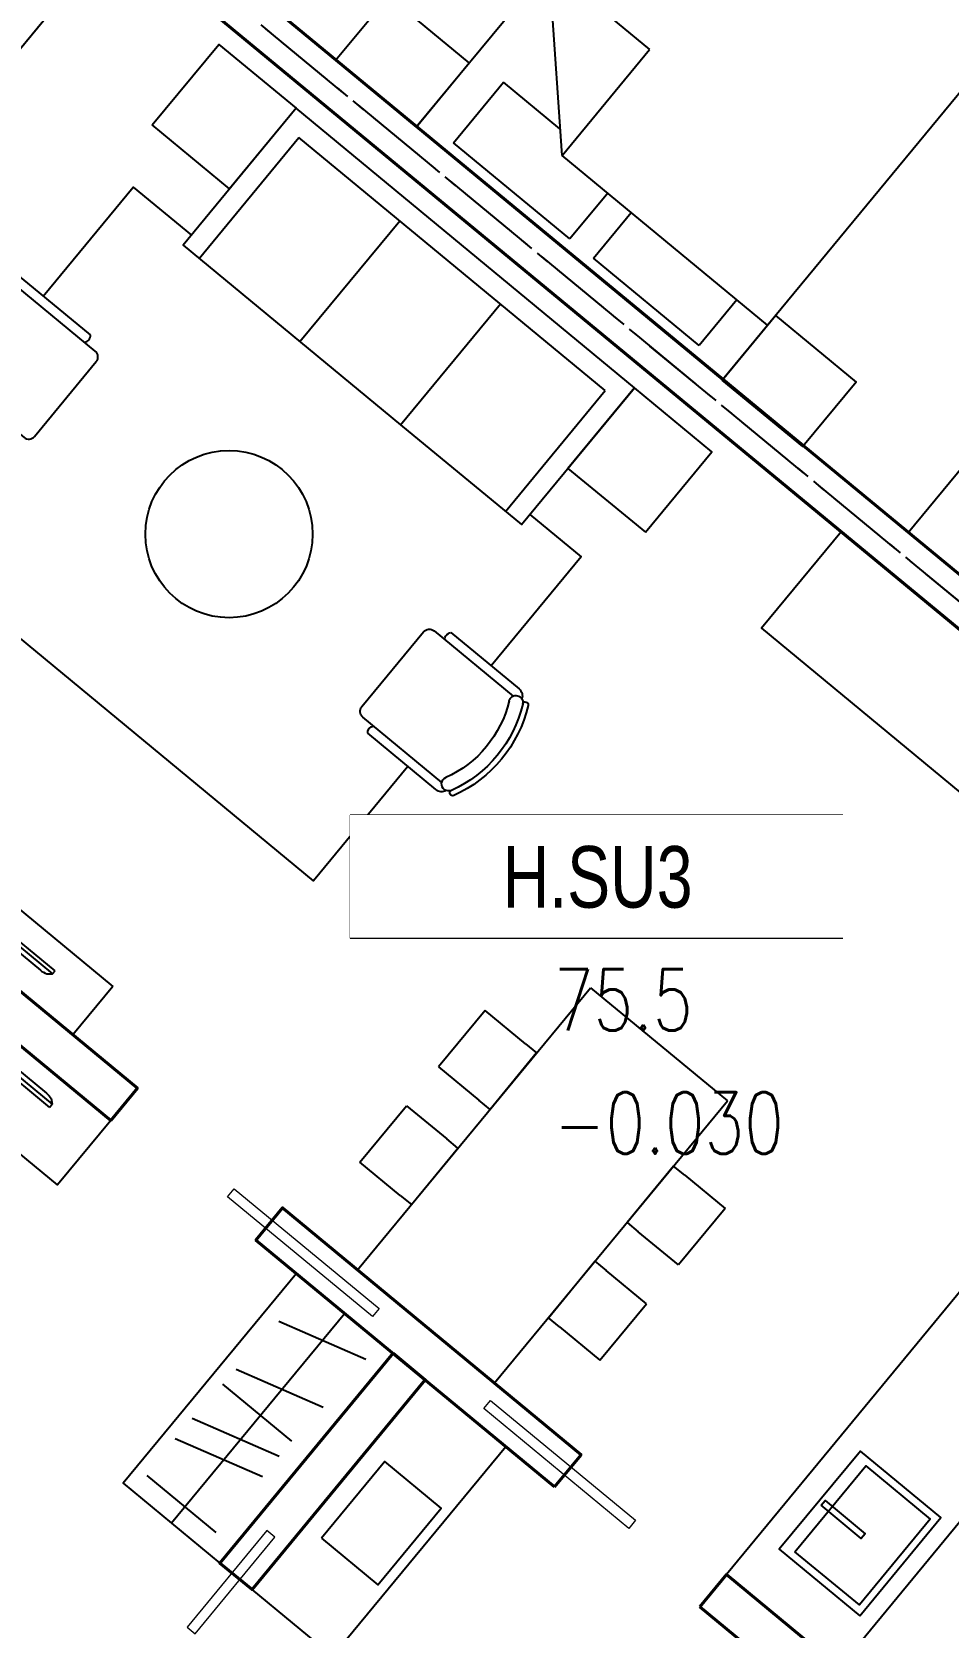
# Model space of a CAD drawing. Header units: millimetres. Extents: x -361681467 to 361175952, y -1292982 to 1550216.
# Drawn here: x -97161 to -92778, y 125757 to 133389 of the extents above; entities that cross this region are included whole.
import ezdxf
from ezdxf.enums import TextEntityAlignment as Align
from ezdxf.xclip import XClip

# ---------------------------------------------------------------- set-up
doc = ezdxf.new("R2010")
doc.units = ezdxf.units.MM
doc.header["$MEASUREMENT"] = 0
doc.header["$XCLIPFRAME"] = 0
doc.set_wipeout_variables(frame=1)
doc.linetypes.add('CENTER2', pattern=[28.575000000000003, 19.05, -3.175, 3.175, -3.175])
doc.linetypes.add('HIDDEN', pattern=[0.375, 0.25, -0.125])
for name, color, linetype, lineweight in [('A-DOOR', 1, 'Continuous', 9), ('KT-Chuviet', 255, 'Continuous', 15), ('KT-Net cat', 1, 'Continuous', 40), ('KT-Net thay', 7, 'Continuous', 15), ('KT-Net truc', 18, 'Continuous', 15)]:
    doc.layers.add(name, color=color, linetype=linetype, lineweight=lineweight)
for name, color, linetype in [('A-DRAIN', 251, 'Continuous'), ('A-FLOR-STRS', 1, 'Continuous'), ('A-FURNITURE', 251, 'Continuous'), ('A-GRID-LINE', 8, 'CENTER2'), ('KT-Net manh', 139, 'Continuous'), ('Xref_NT1+NT2_MBDV Cot vach_220729$0$ccu12-Thay', 7, 'Continuous')]:
    doc.layers.add(name, color=color, linetype=linetype)
doc.styles.add('font unicode ccu', font='arial.ttf')
doc.styles.add('ROMANS', font='ROMANS.SHX')

# ---------------------------------------------------------------- blocks, each defined once
blk = doc.blocks.new('TAG CAO DO SAN')
at = {"layer": 'KT-Net thay', "flags": 128}
blk.add_lwpolyline([(1526701.778855525, -266095.2298759429), (1526701.778855525, -266566.6584041911), (1527644.63591202, -266566.6584041911), (1527644.63591202, -266095.2298759429)], close=True, dxfattribs=at)
blk.add_wipeout([(1526701.778855525, -266095.2298759429), (1527644.6359120198, -266095.2298759429), (1527644.6359120198, -266566.65840419114), (1526701.778855525, -266566.65840419114)]).dxf.layer = 'KT-Net thay'
for points in [[(1526701.778855525, -266330.9441400666), (1527644.63591202, -266330.9441400666)], [(1526701.778855525, -266566.6584041911), (1527644.63591202, -266566.6584041911)]]:
    blk.add_lwpolyline(points, dxfattribs=at)
at = {"layer": 'KT-Chuviet', "color": 31, "style": 'ROMANS', "width": 0.75}
blk.add_text('DTTT:', height=117.8571320618522, dxfattribs=at).set_placement((1526748.92170835, -266507.8139601254))
at = {"layer": 'KT-Chuviet', "color": 31, "style": 'font unicode ccu', "width": 0.75}
blk.add_attdef('TÊNPHÒNG', text='', height=117.85713, dxfattribs=at).set_placement((1527175.308820772, -266213.4467624734), align=Align.MIDDLE_CENTER)
at = {"layer": 'KT-Chuviet', "color": 31, "ltscale": 15, "style": 'ROMANS', "width": 0.75, "flags": 8}
blk.add_attdef('CAO-DO', (1527091.943339912, -266507.7298381611), '', height=117.8571320618522, dxfattribs=at)
blk = doc.blocks.new('CH12')
for p, q in [((-312.375, -149.2411279597436), (-312.375, -572.1779138786915)), ((-267.75, -149.2411279597436), (-267.75, -639.6303226458076)), ((267.75, -639.6303226458076), (267.75, -149.2411280118249)), ((312.375, -572.1779138786915), (312.375, -149.2411246072115)), ((-232.0500000000029, -675.3303226458047), (232.0500000000029, -675.3303226458047))]:
    blk.add_line(p, q)
for centre, radius, start, end in [((-273.6712626853696, -77.20016474780641), 13.38749999999989, 116.2505862071374, 296.2505862071374), ((0, -632.1362743546706), 632.1362743546692, 63.74941379286258, 116.2505862071374), ((0, -632.1362743546706), 605.3612743546691, 63.7494137928626, 116.2505862071374), ((273.671262685355, -77.20016474780641), 13.38750000000007, 243.7494137928627, 63.74941379286245), ((-267.75, -149.2411279597436), 44.62499999999999, 111.939144832112, 180), ((-252.9468673518131, -119.2240579767858), 33.46874999998481, 116.2505888953854, 296.2505888953855), ((0, -632.1362743546706), 538.4237743546691, 63.74941109871938, 116.2505888953856), ((252.9468674045929, -119.2240580028119), 33.46875000001501, 243.7494110987195, 63.74941109871941), ((267.75, -149.2411280118286), 44.62499999999959, 0, 68.06085506708637), ((-290.0625, -549.8654138786915), 31.55464011044969, 225, 315), ((290.0625, -549.8654138786915), 31.55464011044961, 225.0000000000001, 315.0000000000002), ((-232.0500000000029, -639.6303226458076), 35.7, 180, 269.9999999999999), ((232.0500000000029, -639.6303226458076), 35.7, 270, 0)]:
    blk.add_arc(centre, radius, start, end)
blk = doc.blocks.new('weqwq333')
blk.add_wipeout([(789.9991194265974, -3.254973069968852e-07), (789.9999072943253, 22.459753119357448), (747.0709751061902, 22.459753119357444), (747.4999072943253, 24.95975311935699), (747.0709751061902, 27.459753119356876), (995.9999072943253, 27.45975311935689), (995.9999072943253, 37.459753119357), (930.999907294326, 37.459753119357), (930.999907294326, 57.459753119357), (1231.8664491169725, 57.459753118988104), (1249.7089296661925, 59.06439810742923), (1266.9787932754527, 63.82683536194902), (1278.4893502848695, 73.1432942404494), (1289.9999072942878, 82.4597531189515), (1289.9999072941914, 102.45975311891728), (-160.00009270580904, 102.45975311950394), (-160.00009270581904, 82.45975311947211), (-148.48953569637888, 73.14329424100924), (-136.9789786872534, 63.826835362552735), (-119.70911507775418, 59.06439810790778), (-101.86663452839275, 57.4597531194338), (198.99990729432534, 57.45975311935696), (198.99990729432534, 37.45975311935696), (133.99990729432488, 37.459753119356954), (133.99990729432488, 27.459753119356844), (382.9288394824605, 27.459753119358677), (382.9288394824605, 22.459753119357426), (339.9999072943251, 22.459753119357423), (339.9991199803412, 0.015785265669614107)]).dxf.layer = 'A-DRAIN'
at = {"layer": 'A-DRAIN'}
for p, q in [((-160.0000927059446, 102.4597531193867), (-160.0000927057117, 82.45975311938673)), ((1289.999907294055, 102.4597531189211), (-160.0000927059446, 102.4597531193867)), ((-160.0000927059446, 102.4597531193867), (-160.0000927057117, 82.45975311938673)), ((-160.0000927057117, 82.45975311938673), (1289.999907294055, 82.45975311892107)), ((-136.9789786871988, 63.8268353624735), (-160.0000927057117, 82.45975311938673)), ((1266.97879327531, 63.82683536177501), (1289.999907294055, 82.45975311892107)), ((1289.999907294055, 82.45975311892107), (1289.999907294055, 102.4597531189211)), ((1289.999907294055, 82.45975311892107), (1289.999907294055, 102.4597531189211)), ((-101.8666345283855, 57.45975311938673), (1231.866449116962, 57.45975311892107))]:
    blk.add_line(p, q, dxfattribs=at)
for points in [[(133.9999072942883, 37.4597531191539), (995.9999072942883, 37.4597531191539), (995.9999072945211, 27.45975311938673), (133.9999072945211, 27.45975311938673)], [(198.9999072942883, 57.45975311938673), (228.9999072940554, 57.45975311938673), (228.9999072942883, 37.45975311938673), (198.9999072942883, 37.4597531191539)], [(339.9999072942883, 22.4597531191539), (789.9999072942883, 22.4597531191539), (789.9991194263566, -3.254972398281097e-07), (339.9991199802607, 0.01578526548109949)], [(930.9999072942883, 57.4597531191539), (900.9999072945211, 57.4597531191539), (900.9999072942883, 37.45975311938673), (930.9999072945211, 37.4597531191539)]]:
    blk.add_lwpolyline(points, close=True, dxfattribs=at)
for centre, radius, start, end in [((-101.8666345283855, 157.4597531193867), 99.99999999999999, 249.4439547730391, 270), ((389.9999072940554, 24.9597531191539), 7.499999999999999, 160.5287793647328, 199.4712206352672), ((389.9999072940554, 24.9597531191539), 7.499999999999999, 340.5287793647328, 19.47122063526717), ((739.9999072945211, 24.9597531191539), 7.499999999999999, 160.5287793647328, 199.4712206352672), ((739.9999072945211, 24.9597531191539), 7.499999999999999, 340.5287793647328, 19.47122063526717), ((1231.866449116962, 157.4597531189211), 99.99999999999999, 270, 290.5560452225344)]:
    blk.add_arc(centre, radius, start, end, dxfattribs=at)
blk = doc.blocks.new('BEDH-1')
for p, q in [((475, -1.054711873393899e-13), (-475, 1.054711873393899e-13)), ((-475, 1.054711873393899e-13), (-475.0000000000002, -1050)), ((-381.8394731497392, -27.72451273631296), (-381.8394731497393, -215.2726866770535)), ((-20.94842891092413, -27.72451273631304), (-381.8394731497392, -27.72451273631296)), ((-20.94842891092416, -169.6087834425271), (-20.94842891092413, -27.72451273631304)), ((379.7956140944734, -27.72451273631313), (52.11540216114371, -27.72451273631306)), ((52.11540216114371, -27.72451273631306), (52.11540216114368, -169.6087834425271)), ((379.7956140944734, -169.6087834425271), (379.7956140944734, -27.72451273631313)), ((474.9999999999998, -1050), (475, -1.054711873393899e-13)), ((-162.6479800441303, -169.608783442527), (-475.0000000000001, -498.4003835124894)), ((474.9999999999999, -169.6087834425272), (-162.6479800441303, -169.608783442527)), ((-162.6479800441303, -169.608783442527), (-162.6479800441303, -498.4003835124894)), ((-206.9290897110478, -215.2726866770535), (-381.8394731497393, -215.2726866770535)), ((-475.0000000000001, -498.4003835124894), (-162.6479800441303, -498.4003835124894)), ((-475.0000000000002, -1050), (474.9999999999998, -1050))]:
    blk.add_line(p, q)
blk = doc.blocks.new('qweee')
at = {"layer": 'A-DOOR'}
for points, elevation in [([(-951.3319158742743, 4536.793415205873), (-1001.331915876624, 4536.793293885159), (-1001.385966038419, 5436.922967722232), (-951.3859660402086, 5436.923089039541)], -20.61248707577588), ([(-2712.048379690998, 4274.084584601253), (-2712.048501011799, 4224.08458459875), (-2112.457113443139, 4224.030534437043), (-2112.456992126063, 4274.030534435209)], -13.16049183858632), ([(-951.3319158742015, 2945.793415205786), (-1001.33191587661, 2945.793293885101), (-1001.385966038397, 3845.922967722145), (-951.3859660402741, 3845.923089039483)], -20.6124870757759)]:
    blk.add_lwpolyline(points, close=True, dxfattribs=dict(at, elevation=elevation))
at = {"layer": 'A-FLOR-STRS', "elevation": -6.359384095155907e-07}
blk.add_lwpolyline([(-4877.283829321794, 9899.941583463777), (3324.927038149741, 9899.843797302805)], dxfattribs=at)
at = {"layer": 'A-FURNITURE'}
for p, q in [((2374.228265440026, 8399.741813398578, -0.007456345847149354), (3124.228265435537, 8399.743633409293, -0.007456345847259516)), ((3124.232876140057, 6499.743633416161, -0.007456223796541622), (3124.228265435537, 8399.743633409293, -0.007456345847259516)), ((2374.229782118411, 7774.741813399101, -0.007456305698898505), (3124.229782114911, 7774.743633410748, -0.0074563056989944)), ((2374.231298797808, 7149.741813400615, -0.007456265550619026), (3124.231298794861, 7149.743633410166, -0.007456265550736335)), ((2374.232876140988, 6499.741813404864, -0.007456223796424272), (3124.232876140057, 6499.743633416161, -0.007456223796541622)), ((-469.4150152315269, 5053.293683233467, -20.61248715465207), (-119.4150152315997, 5053.294532483822, -20.61248713216905)), ((-469.4144086231099, 4803.293683235737, -20.61248715465205), (-469.4150152315269, 5053.293683233467, -20.61248715465207)), ((-119.4150152315997, 5053.294532483822, -20.61248713216905), (-119.4144086254091, 4803.294532485859, -20.612487132169)), ((471.4116595379091, 5053.295966080826, -20.61248709421599), (121.4116595399973, 5053.29511683379, -20.61248711669902)), ((121.4116595399973, 5053.29511683379, -20.61248711669902), (121.4122661478104, 4803.295116833906, -20.61248711669899)), ((471.4122661438523, 4803.295966086065, -20.61248709421595), (471.4116595379091, 5053.295966080826, -20.61248709421599)), ((-1927.352649138418, 4454.608140250872, -33.57380579080524), (-2052.827402675459, 4891.501992189587, -33.57380579886539)), ((-1801.876104228133, 4454.607625764766, -33.57380578274496), (-1927.35085777002, 4891.501477700513, -33.57380579080515)), ((-2274.130258516765, 4454.609004212514, -33.57380581308127), (-2274.128502635613, 4882.847576414264, -33.57380581308114)), ((-1706.68947529186, 4454.607235477219, -33.57380577663042), (-1706.687719410555, 4882.845807675942, -33.57380577663032)), ((-1486.01439653425, 4441.629105862201, -33.57380576245489), (-1611.489150064335, 4878.522957792418, -33.57380577051502)), ((-1178.718284305578, 4430.431980869122, -33.42393996397706), (-1304.193037841884, 4867.325832809816, -33.42393997203722)), ((-874.0009045498664, 4734.309592390462, -20.61248718064155), (875.999096832893, 4734.313838627277, -20.61161321716132)), ((875.999096832893, 4734.313838627277, -20.61161321716132), (876.0011592978262, 3884.313838631177, -20.61161321716119)), ((-1073.813020627196, 4648.907321700099, -40.87593529780187), (-2375.455640733089, 4649.08667184526, -33.39654493799432)), ((-873.9988418692155, 3884.309592384874, -20.61248718064143), (876.0011592978262, 3884.313838631177, -20.61161321716119)), ((-469.4120113916288, 3815.327464926668, -20.61248715465189), (-469.4114047879266, 3565.32746493179, -20.61248715465186)), ((-119.4114047857729, 3565.328314182436, -20.61248713216883), (-119.4120113961471, 3815.328314176732, -20.61248713216886)), ((121.4152699819679, 3565.328898525418, -20.61248711669879), (121.4146633730343, 3815.328898529784, -20.61248711669884)), ((471.4146633714117, 3815.32974777327, -20.61248709421579), (471.4152699770784, 3565.329747778771, -20.61248709421575)), ((-469.4114047879266, 3565.32746493179, -20.61248715465186), (-119.4114047857729, 3565.328314182436, -20.61248713216883)), ((471.4152699770784, 3565.329747778771, -20.61248709421575), (121.4152699819679, 3565.328898525418, -20.61248711669879))]:
    blk.add_line(p, q, dxfattribs=at)
for points, elevation in [([(2723.412421855814, 8979.73776860541), (3223.412421859379, 8979.736555261392), (3223.411257043321, 8499.736555261945), (2723.411257048603, 8499.737768606195)], -0.007456217372727239), ([(-4880.515532057056, 7999.531830165855), (-4480.515532051424, 7999.532918577897), (-4480.514988807634, 8499.536949502944), (-4880.514988810668, 8499.535861093493)], -20.26218865559172), ([(2374.231298798222, 7149.741813400819), (2374.233118810625, 6399.741813406406), (3224.233118809148, 6399.743876088382), (3224.228022764975, 8499.743876077817), (2374.228022766358, 8499.741813396104), (2374.231298798222, 7149.741813400819)], -0.007456265550583346), ([(-574.2564683653181, 6499.737755234586), (-874.2564683631863, 6499.737027225172), (-874.2610791151455, 8399.741946114023), (-574.2610791155967, 8399.742674119829)], -0.007493691793499083), ([(2723.412421855945, 5919.742660748539), (3223.412421859284, 5919.743874092499), (3223.411257043233, 6399.743874091801), (2723.411257048763, 6399.742660747695)], -0.007456217372730722), ([(-4880.515532057048, 6099.550123317313), (-4480.515532051526, 6099.549034905009), (-4480.514988807729, 5599.545003979933), (-4880.514988810595, 5599.54609238953)], -20.26218865559174), ([(2719.393055442517, 600.3695869270305), (3319.393055441658, 600.3705575966742), (3324.091869793498, 5199.426502032089), (2724.091869792916, 5199.42553135645)], -1.570307333331744e-07), ([(-3574.934393116011, 4349.086179758859), (-4876.305265535215, 4348.882446202129), (-4876.307725685459, 4948.882120212977), (-3574.936853267172, 4949.08585376828)], -20.26344848469101), ([(-2375.456870805196, 4349.086834843212), (-1073.814250716343, 4348.903570704453), (-1073.811790566127, 4948.903244715068), (-2375.45441065394, 4949.086508852866)], -13.16049183858634), ([(-2375.556047008322, 4149.775726112071), (-2376.368305801116, 3649.776275585056), (-1074.72681214258, 3648.899619695731), (-1073.914553347757, 4148.899070217507)], -13.16049183858634), ([(-1973.793454130231, 4050.491804182995), (-1974.267130218141, 3700.49212459533), (-1499.267565307906, 3699.849278479232), (-1498.793889224791, 4049.848958064133)], -13.16049183858633), ([(-620.6661675614814, 1827.23094769445), (-10.66616756194708, 1827.23242781579), (-10.66738077681657, 2327.232427813462), (-620.6673807758343, 2327.230947690288)], -0.04131073794017204), ([(-330.6673322459101, 2307.231651351525), (-300.6673322479764, 2307.2317241485), (-300.6667256431392, 2057.23172414719), (-330.6667256392175, 2057.231651356706)], -0.04131072059617211), ([(-581.6672230562981, 2262.231042322877), (-49.66722305904841, 2262.232333179621), (-49.66625248695345, 1862.232333183027), (-581.6662524879866, 1862.231042320724)], -0.04131070806985435)]:
    blk.add_lwpolyline(points, close=True, dxfattribs=dict(at, elevation=elevation))
for points, elevation in [([(1135.895169775366, 6081.854866664624), (427.4169124143518, 6081.853726283385), (427.4101708798626, 8860.233207427518), (1135.893354858628, 8860.234347807156)], -0.007456375427899606), ([(1760.643354856962, 8860.235863717302), (2437.19643635668, 8860.237234781845), (2437.197311072217, 8499.742343629943)], -0.007456352270878555), ([(2437.202406569435, 6399.742343638092), (2437.203177893294, 6081.857753637043), (1760.645169773219, 6081.856382579106)], -0.007456196952592253), ([(-874.0009043255195, 4734.309592391161), (-873.9988416447013, 3884.309592385573)], -20.61248718064131), ([(-874.000904102395, 4734.309592387261), (-873.9988416447013, 3884.309592385573)], -20.61248718064131), ([(-469.4144086226661, 4803.29368323597), (-469.4142412422225, 4734.310574091651), (-119.4142412422661, 4734.311423341976), (-119.4144086250599, 4803.294532486179)], -20.6124871321689), ([(471.4122661442671, 4803.295966086385), (471.4124335263259, 4734.31285694), (121.4124335309243, 4734.312007690343), (121.4122661482324, 4803.295116834226)], -20.61248711669888), ([(-469.4120113939498, 3815.327464929986), (-469.4121787774347, 3884.310574074916), (-119.4121787801923, 3884.311423323117), (-119.4120113959507, 3815.328314176877)], -20.61248713216875), ([(471.4146633720447, 3815.329747775715), (471.4144959912228, 3884.312856923585), (121.4144959920086, 3884.312007672037), (121.4146633732234, 3815.328898529842)], -20.61248711669873), ([(-875.2228741280342, 1745.099728884466), (1375.575151851837, 1746.091133621318), (1375.573453349687, 2446.091133622453), (-875.2245726259498, 2445.09972888662), (-875.2228741280342, 1745.099728884466)], 0.04430678567364429)]:
    blk.add_lwpolyline(points, dxfattribs=dict(at, elevation=elevation))
blk.add_circle((1448.269314010467, 7449.740214677033, -0.007493691788017093), 399.9999999999993, dxfattribs=at)
at = {"layer": 'KT-Net cat'}
blk.add_line((-4876.15995175999, 9899.944323333912, -20.26344884127469), (-4876.40206916265, 650.9334786247055, -20.2634482471439), dxfattribs=at)
for points, elevation in [([(-4876.159951759721, 9899.94432333429), (-5077.284088386623, 9899.943693032808), (-5077.491492559471, 450.9556963789219)], -20.26344823429791), ([(-5077.284087155749, 9899.999008658051), (-5077.487920709529, 699.9990081003925)], -20.26344825029577), ([(2574.378350558276, 2.19673476886237), (3322.493663474379, 2.208213718025945), (3322.733278582513, 9900.022446160147)], -6.35949923638579e-07), ([(1474.614959500148, -199.9996986218612), (-1076.203140121637, -200.0537120565132), (-1076.2169551447, 450.9209647468815), (-5077.486770705254, 450.9556963141367)], 0.02695815141445843)]:
    blk.add_lwpolyline(points, dxfattribs=dict(at, elevation=elevation))
for points, elevation in [([(-1075.224565324934, 6099.682197716786), (-875.2247293992259, 6099.426016692334), (-873.5843030303658, 9699.779800944525), (-1073.584138957769, 9700.035981965339)], -20.61248718064156), ([(-1075.224565324839, 3346.306193908589), (-875.2247293991968, 3346.050012884079), (-873.5908796188232, 5199.426016694139), (-1073.590715546205, 5199.682197714923)], -20.61248718064153), ([(-1073.814250716343, 4148.89907021774), (-1073.814250716343, 4348.903570704453), (-2375.456870805217, 4349.086834843241), (-2375.456870805254, 4149.082334356499)], -13.16049183858633), ([(-1075.22457262384, 2445.099243601871), (-875.2245726259207, 2445.099728886591), (-876.2180668357978, 650.0153766597505), (-1076.218066837224, 650.014891376457)], -20.61248718064153)]:
    blk.add_lwpolyline(points, close=True, dxfattribs=dict(at, elevation=elevation))
at = {"layer": 'KT-Net manh'}
for points, elevation in [([(-4877.286304020869, 9799.941583492182), (3324.924563448578, 9799.843797337031)], -6.295146943724461e-07), ([(-4877.288778718794, 9699.941583521664), (3324.922088750704, 9699.843797368987)], -6.23091004514631e-07)]:
    blk.add_lwpolyline(points, dxfattribs=dict(at, elevation=elevation))
at = {"layer": 'A-FURNITURE', "rotation": 0.0001390240439973852}
blk.add_blockref('CH12', (1448.26767537, 9140.270375737251, -0.007493735169408169), dxfattribs=at)
at = {"layer": 'A-FURNITURE', "extrusion": (4.593883189433692e-18, -6.423722270061124e-11, -1), "xscale": 2.000000000000004, "yscale": 2.000000000000004, "zscale": -2.000000000000002, "rotation": 270.0002494513252}
blk.add_blockref('BEDH-1', (4879.103511388996, 7049.550119610974, 20.47455862616249), dxfattribs=at)
at = {"layer": 'A-FURNITURE', "extrusion": (4.593459672960072e-18, -6.423722270103485e-11, -1), "zscale": -0.9999999999999998, "rotation": 179.9998609759558}
blk.add_blockref('CH12', (-1448.270952649953, 5759.210052973039, 0.007493278451048881), dxfattribs=at)
at = {"layer": 'A-FURNITURE', "xscale": 0.9450000000000023, "yscale": 0.9450000000000023, "zscale": 0.9450000000000023, "rotation": 270.0023982186249}
blk.add_blockref('weqwq333', (-789.3668166546486, 7980.173944321548, -20.27094187016793), dxfattribs=at)
at = {"layer": 'A-GRID-LINE', "ltscale": 20, "elevation": -2.897053250072723e-08}
blk.add_lwpolyline([(-976.8862132460854, -100.0430667687033), (3424.904547964543, -99.98268996673869), (3425.09911438467, 9900.118420809187), (-4976.332018353169, 9900.046243277728), (-4976.407335345502, 450.9335800677945), (-976.923907239172, 450.9403531875287)], close=True, dxfattribs=at)
at = {"layer": 'A-FURNITURE', "extrusion": (-4.601316015587242e-18, -6.423722269826617e-11, -1), "xscale": 0.9450000000000021, "yscale": 0.9450000000000021, "zscale": -0.9450000000000016, "rotation": 270.0023982186251}
blk.add_blockref('weqwq333', (1115.47019325252, 7583.465144082473, 20.4745586261625), dxfattribs=at)
at = {"layer": 'A-FURNITURE', "elevation": -20.61248718064154}
blk.add_lwpolyline([(-1075.224565324897, 6099.682197716844), (-1475.224565324796, 6099.682197716931), (-1475.07789944511, 9698.720670733426), (-1075.077899445183, 9698.720670733368)], close=True, dxfattribs=at)

msp = doc.modelspace()

# ---------------------------------------------------------------- block references
at = {"layer": 'KT-Net cat', "extrusion": (1.617607454560389e-06, 1.958646882776359e-06, 0.9999999999967737), "rotation": 50.44737786835875}
msp.add_blockref('qweee', (-86047.72501440589, 131602.8846269909, 20.36943370085805), dxfattribs=at)

# ---------------------------------------------------------------- next in the draw order: block references
msp.add_blockref('qweee', (-91396.58707816605, 125125.9909720429, 0.08464720576735586), dxfattribs=at)

# ---------------------------------------------------------------- next in the draw order: linework, layer by layer
at = {"layer": 'Xref_NT1+NT2_MBDV Cot vach_220729$0$ccu12-Thay', "extrusion": (-3.811648262644351e-21, -3.294527862871537e-06, 0.9999999999945731), "elevation": 20.0169668493493}
for points in [[(-50734.52229381117, 137616.8250205478), (-52967.97201859664, 139461.1956013079), (-50453.97509172471, 142505.374115745, 0.4007244432989343), (-51118.8672954881, 150774.0258233213), (-65796.96027068907, 162894.2174855632, 0.2722581418084932), (-70938.62161325636, 163595.0322639783, 0.1142959565560047), (-74918.57932421728, 160636.4828762903, -0.0002466793640127702), (-76490.29903489839, 158725.9021153911), (-81646.63641599107, 152482.1349205668, 0.3804795218769054), (-81585.2848661777, 152085.2408082541), (-81276.8547908675, 151830.5271900183, -0.4171341467985661), (-81238.74972418457, 151408.834815954), (-87543.23551033264, 143769.163208941, -0.4171334117922583), (-87964.52676315093, 143726.858549124), (-88272.95709316284, 143981.5714170285, 0.411319464116972), (-88696.32350402052, 143943.2993521228), (-102523.2753264644, 127202.7820612923, 0.07162935057242807), (-103367.6474719193, 125433.1471760394, 0.05031287392530814), (-106100.2326673614, 113163.4442273929, 0.02099832462840379), (-106509.0149123253, 107836.5785892671, 0.5040675328876116), (-100690.9839574264, 104089.9291708071), (-92174.473932398, 107350.9651998861, 0.08027122795002145), (-88480.69633073286, 109650.7609497556), (-67785.65573123917, 134710.2179712527, -0.4142135623113439), (-66380.76586139298, 134844.2271888022), (-58207.57047994912, 128094.4955387466, 0.4147698612365357), (-55386.57232505341, 128366.2871560075), (-50233.29981375313, 134606.3378201979)], [(-50799.52380489395, 137538.1111175215), (-53111.68944570335, 139447.4848716869), (-50532.95744752396, 142570.0505595919, 0.4006087106145775), (-51185.37052005774, 150696.5519351954), (-65861.04357894736, 162814.7453917066, 0.27215307302181), (-70898.50274583856, 163501.1590287742, 0.1142585199941303), (-74840.23290090996, 160571.033755713, -0.0002466046590047431), (-76411.5409410053, 158660.9541146193), (-81563.74123190521, 152422.1964888197, 0.3728500293297324), (-81520.28126925271, 152163.9529887568), (-81211.85119394239, 151909.2393705209, -0.4167191089951626), (-81160.3247497807, 151343.483176904), (-87464.21086055691, 143704.5382465886, -0.4167475188202127), (-88029.530140996, 143648.1461876971), (-88337.96054432966, 143902.8591161532, 0.410662310004542), (-88617.96788873593, 143877.8640554462), (-102441.2317625835, 127141.8118244522, 0.0714695472799647), (-103270.454069695, 125401.9170405578, 0.05031646536410124), (-105998.8660241839, 113151.3662050544, 0.02097820715458719), (-106406.8153630653, 107838.1544276322, 0.5036753493206596), (-100727.2952838316, 104185.3367445394), (-92212.45839090356, 107445.732118697, 0.08008678184911673), (-88554.07528654483, 109722.2225052568), (-67864.36797193481, 134775.2214952906, -0.4142135623113425), (-66315.76233737128, 134922.9394295113), (-58142.56695592387, 128173.2077794527, 0.4147846164114981), (-55465.34707916206, 128431.214983124), (-50312.01202746599, 134671.341376909)], [(-50863.19854669235, 137461.0038723567), (-53252.47340457622, 139434.0539967127), (-50610.3299397169, 142633.4041159639, 0.4004924014849747), (-51250.52899281206, 150620.6698561563), (-65923.80978251142, 162736.8879360881, 0.2720467993061728), (-70859.20664398264, 163409.2001152299, 0.1142211489540546), (-74763.48802107204, 160506.9176373673, -0.0002465311101676467), (-76334.39040787872, 158597.3317898128), (-81481.27708872808, 152365.0083714096, 0.3559956245310877), (-81456.60448418697, 152241.058546557), (-81148.17440887654, 151986.3449283211, -0.4164431346374052), (-81083.46388305846, 151279.509868927), (-87386.83328989956, 143641.1910718946, -0.416490919468385), (-88093.20671145352, 143571.0404526654), (-88401.63718661235, 143825.7534404373, 0.4092024734206306), (-88541.31703712652, 143813.636749752), (-102360.838301908, 127082.1157569216, 0.0713094919535241), (-103175.2426627511, 125371.3299160144, 0.05032001842866844), (-105899.5684121165, 113139.5347115855, 0.02095821368652656), (-106306.6994730996, 107839.7548263151, 0.5032768714039628), (-100762.8631635689, 104278.7977940893), (-92249.67295845851, 107538.5626390411, 0.0799040677595695), (-88625.93681214578, 109792.2492464334), (-67941.47358869943, 134838.8982089569, -0.4142135623113463), (-66252.08562372079, 135000.045046289), (-58078.89024226989, 128250.3133962276, 0.4148002712132617), (-55542.51558450982, 128494.8155455789), (-50389.11761779856, 134735.0181225817)]]:
    msp.add_lwpolyline(points, format="xyb", dxfattribs=at)
at = {"layer": 'Xref_NT1+NT2_MBDV Cot vach_220729$0$ccu12-Thay', "linetype": 'HIDDEN', "ltscale": 25, "extrusion": (-3.811648262644351e-21, -3.294527862871537e-06, 0.9999999999945731), "elevation": 20.0169668493493}
msp.add_lwpolyline([(-82052.57431101648, 152932.7096858544), (-82092.53204914174, 152884.3387712449), (-82092.53204914174, 152884.3387712448, 0.4787150580191969), (-81795.9257309618, 151512.6727360473), (-81750.39816212976, 151470.2077208491, -0.3775274350728713), (-81728.16570497998, 150809.4058343615), (-87064.10118407647, 144348.9855989444, -0.4426420320558959), (-87735.23191967125, 144319.735349963), (-87735.23191967125, 144319.7353499633, 0.5130010554586939), (-89286.36297295323, 144174.1864234453), (-103007.4478101183, 127564.1435205592)], format="xyb", dxfattribs=at)

# ---------------------------------------------------------------- next in the draw order: block references
at = {"layer": 'KT-Net truc'}
ref = msp.add_blockref('TAG CAO DO SAN', (-3912393.273512755, 794880.4062856811), dxfattribs=dict(at, xscale=2.5, yscale=2.5, zscale=2.5))
XClip(ref).set_block_clipping_path([(1526674.1636322693, -266330.944140067), (1527644.6359120195, -266095.2298759429)])
ref.add_attrib('CAO-DO', '75.5', (-94663.41516297452, 128611.0816902781), dxfattribs={"layer": 'KT-Chuviet', "color": 31, "ltscale": 15, "height": 294.6428301546305, "style": 'ROMANS', "width": 0.7500000000000001})
ref.add_attrib('CAO-DO', '-0.030', (-94663.41516297452, 128021.7960299689), dxfattribs={"layer": 'KT-Chuviet', "color": 31, "ltscale": 15, "height": 294.6428301546305, "style": 'ROMANS', "width": 0.7500000000000001})
ref.add_attrib('TÊNPHÒNG', 'H.SU3', dxfattribs={"layer": 'KT-Chuviet', "color": 31, "height": 294.642825, "style": 'font unicode ccu', "width": 0.7500000000000001}).set_placement((-94455.00146082336, 129346.7893794973), align=Align.MIDDLE_CENTER)

doc.saveas('drawing.dxf')
